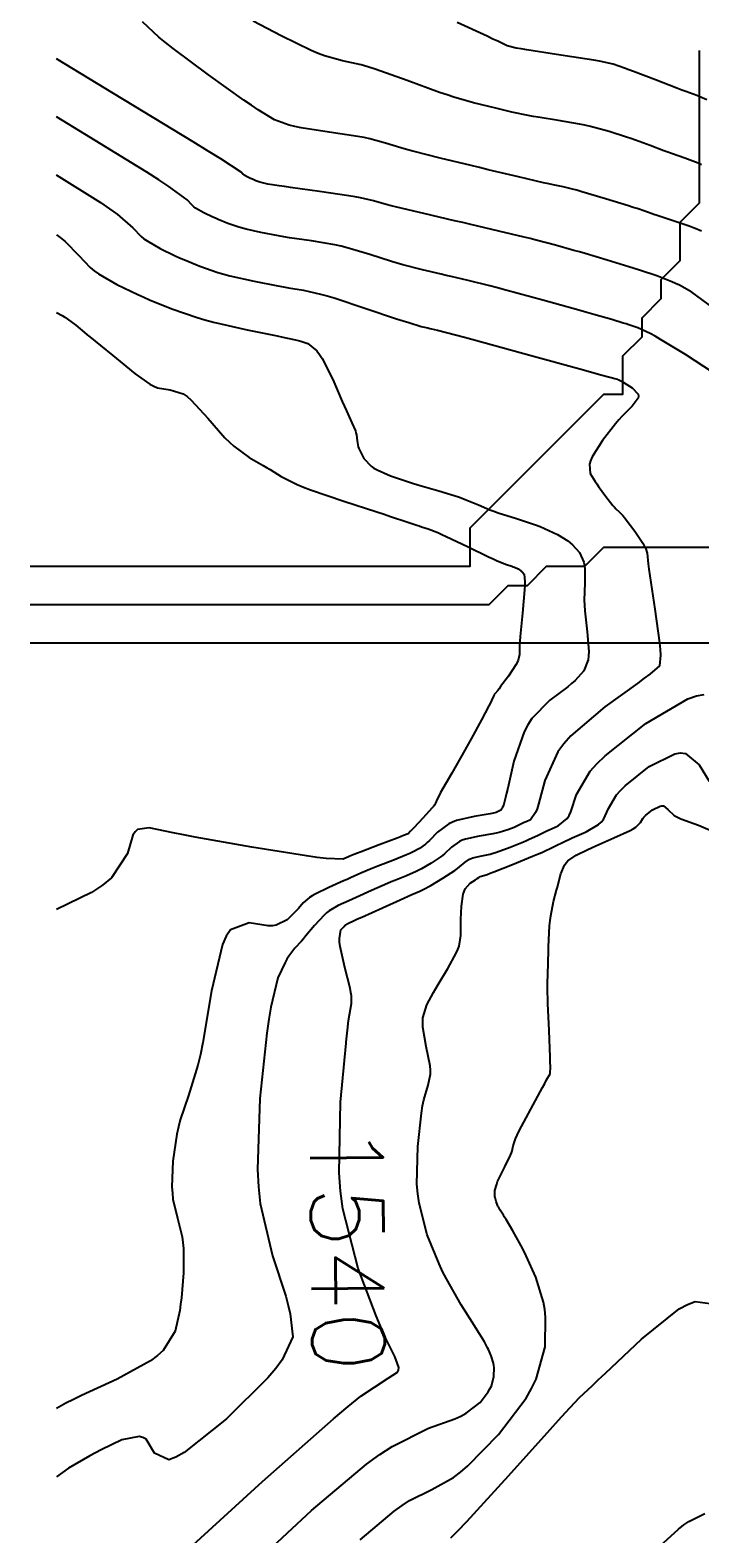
# Model space of a CAD drawing. Header units: metres. Extents: x 837475 to 838479, y 1189012 to 1191015.
# Drawn here: x 837475.1 to 837510.2, y 1190522.4 to 1190601 of the extents above; entities that cross this region are included whole.
import ezdxf

# ---------------------------------------------------------------- set-up
doc = ezdxf.new("R2010")
doc.units = ezdxf.units.M
doc.header["$LTSCALE"] = 0.3
for name, color, linetype in [('COTAS 10', 1, 'Continuous'), ('COTAS INT', 252, 'Continuous'), ('DRENAJE', 5, 'Continuous')]:
    doc.layers.add(name, color=color, linetype=linetype)
doc.styles.get("Standard").update_dxf_attribs({"font": 'simplex.shx'})

msp = doc.modelspace()

# ---------------------------------------------------------------- linework, layer by layer
at = {"layer": 'COTAS 10'}
for points in [[(837510.873, 1190583.091), (837509.409, 1190584.052), (837508.098, 1190584.838), (837507.811, 1190585), (837507.556, 1190585.139), (837506.909, 1190585.441), (837506.436, 1190585.597), (837506.292, 1190585.644), (837506.141, 1190585.691), (837505.545, 1190585.875), (837504.605, 1190586.147), (837504.237, 1190586.251), (837503.823, 1190586.367), (837501.938, 1190586.887), (837500.008, 1190587.409), (837499.565, 1190587.526), (837499.162, 1190587.631), (837498.039, 1190587.912), (837497.148, 1190588.12), (837496.892, 1190588.18), (837496.631, 1190588.241), (837495.654, 1190588.468), (837494.619, 1190588.733), (837494.322, 1190588.818), (837494.02, 1190588.908), (837492.89, 1190589.273), (837491.717, 1190589.625), (837491.388, 1190589.706), (837491.057, 1190589.78), (837489.843, 1190589.99), (837488.691, 1190590.156), (837488.399, 1190590.202), (837488.118, 1190590.249), (837487.2, 1190590.42), (837486.422, 1190590.599), (837486.229, 1190590.651), (837486.046, 1190590.703), (837485.466, 1190590.902), (837484.958, 1190591.113), (837484.821, 1190591.173), (837484.685, 1190591.234), (837484.204, 1190591.462), (837483.783, 1190591.707), (837483.685, 1190591.778), (837483.594, 1190591.851), (837483.332, 1190592.129), (837482.384, 1190592.832), (837481.861, 1190593.174), (837481.225, 1190593.578), (837477.988, 1190595.57), (837476.51378, 1190596.4748)], [(837483.656, 1190521.803), (837487.287, 1190525.115), (837490.997, 1190528.398), (837491.765, 1190529.042), (837492.421, 1190529.571), (837493.855, 1190530.526), (837494.335, 1190530.825), (837494.39, 1190530.94), (837494.411, 1190531.07), (837494.204, 1190531.656), (837493.649, 1190532.775), (837493.451, 1190533.241), (837493.233, 1190533.774), (837492.285, 1190536.261), (837491.49, 1190539.375), (837491.368, 1190540.302), (837491.29, 1190541.258), (837491.363, 1190544.947), (837491.658, 1190548.042), (837491.663, 1190548.096), (837491.728, 1190548.711), (837491.786, 1190549.216), (837491.927, 1190550.112), (837491.93, 1190550.504), (837491.9, 1190550.692), (837491.858, 1190550.913), (837491.592, 1190551.997), (837491.345, 1190553.091), (837491.314, 1190553.319), (837491.299, 1190553.515), (837491.378, 1190553.954), (837491.546, 1190554.145), (837491.586, 1190554.185), (837491.624, 1190554.22), (837491.739, 1190554.299), (837492.078, 1190554.451), (837492.257, 1190554.532), (837492.473, 1190554.629), (837493.561, 1190555.119), (837494.669, 1190555.616), (837494.898, 1190555.717), (837495.093, 1190555.803), (837495.517, 1190555.982), (837495.824, 1190556.134), (837495.946, 1190556.203), (837496.084, 1190556.282), (837496.714, 1190556.665), (837497.339, 1190557.071), (837497.473, 1190557.164), (837497.591, 1190557.25), (837497.878, 1190557.493), (837498.108, 1190557.658), (837498.19, 1190557.695), (837498.28, 1190557.728), (837498.671, 1190557.813), (837499.18, 1190557.921), (837499.344, 1190557.968), (837499.518, 1190558.023), (837500.23, 1190558.282), (837500.923, 1190558.565), (837501.085, 1190558.634), (837501.234, 1190558.699), (837501.664, 1190558.9), (837502.04, 1190559.083), (837502.156, 1190559.137), (837502.276, 1190559.191), (837502.752, 1190559.4), (837503.207, 1190559.783), (837503.315, 1190559.948), (837503.414, 1190560.138), (837503.707, 1190561.039), (837504.409, 1190562.259), (837504.766, 1190562.65), (837505.194, 1190563.065), (837507.33, 1190564.758), (837509.521, 1190566.042), (837509.984, 1190566.199), (837510.386, 1190566.271)]]:
    msp.add_lwpolyline(points, dxfattribs=at)
at = {"layer": 'COTAS INT'}
for points in [[(837510.236, 1190590.497), (837509.916, 1190590.636), (837509.769, 1190590.691), (837509.596, 1190590.753), (837508.759, 1190591.038), (837507.922, 1190591.318), (837507.749, 1190591.376), (837507.602, 1190591.427), (837507.282, 1190591.54), (837506.872, 1190591.676), (837506.667, 1190591.741), (837506.423, 1190591.817), (837505.212, 1190592.191), (837503.98, 1190592.561), (837503.723, 1190592.635), (837503.502, 1190592.696), (837503.007, 1190592.814), (837502.491, 1190592.917), (837502.257, 1190592.969), (837501.984, 1190593.03), (837500.667, 1190593.337), (837499.08, 1190593.713), (837498.636, 1190593.819), (837498.191, 1190593.926), (837496.567, 1190594.316), (837495.135, 1190594.677), (837494.81, 1190594.765), (837494.516, 1190594.848), (837493.715, 1190595.106), (837492.9, 1190595.33), (837492.598, 1190595.391), (837492.263, 1190595.453), (837490.775, 1190595.674), (837489.298, 1190595.906), (837488.97, 1190595.975), (837488.677, 1190596.045), (837487.909, 1190596.313), (837487.051, 1190596.844), (837486.701, 1190597.081), (837486.302, 1190597.356), (837484.456, 1190598.671), (837482.61, 1190600.049), (837482.21, 1190600.363), (837481.86, 1190600.649), (837480.998, 1190601.438)], [(837510.246, 1190593.973), (837510.06, 1190594.055), (837509.376, 1190594.315), (837508.673, 1190594.556), (837508.476, 1190594.627), (837508.278, 1190594.699), (837507.555, 1190594.973), (837506.782, 1190595.259), (837506.553, 1190595.338), (837506.318, 1190595.418), (837505.414, 1190595.707), (837504.432, 1190595.972), (837504.147, 1190596.037), (837503.856, 1190596.098), (837502.761, 1190596.286), (837501.699, 1190596.453), (837501.43, 1190596.501), (837501.171, 1190596.549), (837500.327, 1190596.728), (837499.548, 1190596.913), (837499.112, 1190597.017), (837498.314, 1190597.209), (837497.294, 1190597.505), (837496.934, 1190597.623), (837496.542, 1190597.757), (837494.847, 1190598.372), (837493.165, 1190598.968), (837492.781, 1190599.09), (837492.432, 1190599.193), (837491.465, 1190599.41), (837490.525, 1190599.668), (837490.192, 1190599.796), (837489.827, 1190599.949), (837488.251, 1190600.709), (837486.785, 1190601.475)], [(837510.525, 1190597.358), (837509.993, 1190597.592), (837509.425, 1190597.795), (837509.204, 1190597.877), (837508.955, 1190597.971), (837507.827, 1190598.406), (837506.692, 1190598.841), (837506.439, 1190598.935), (837506.213, 1190599.018), (837505.616, 1190599.222), (837504.905, 1190599.38), (837504.606, 1190599.434), (837504.263, 1190599.492), (837502.658, 1190599.737), (837501.108, 1190599.972), (837500.801, 1190600.024), (837500.547, 1190600.07), (837500.068, 1190600.188), (837499.588, 1190600.424), (837499.332, 1190600.544), (837499.024, 1190600.688), (837497.468, 1190601.406)], [(837510.844, 1190586.483), (837509.742, 1190587.309), (837509.082, 1190587.671), (837508.886, 1190587.765), (837508.683, 1190587.855), (837507.899, 1190588.155), (837507.001, 1190588.451), (837506.726, 1190588.539), (837506.439, 1190588.63), (837505.306, 1190588.979), (837504.157, 1190589.321), (837503.86, 1190589.408), (837503.572, 1190589.491), (837502.608, 1190589.763), (837501.602, 1190590.027), (837501.288, 1190590.107), (837500.958, 1190590.188), (837499.64, 1190590.505), (837498.176, 1190590.847), (837497.755, 1190590.946), (837497.326, 1190591.046), (837495.721, 1190591.419), (837494.313, 1190591.754), (837494.01, 1190591.83), (837493.743, 1190591.899), (837493.091, 1190592.087), (837492.407, 1190592.247), (837492.121, 1190592.298), (837491.793, 1190592.353), (837490.257, 1190592.575), (837488.742, 1190592.781), (837488.427, 1190592.826), (837488.157, 1190592.866), (837487.558, 1190592.963), (837487.277, 1190593.028), (837487.207, 1190593.046), (837487.141, 1190593.065), (837486.932, 1190593.137), (837486.749, 1190593.213), (837486.699, 1190593.235), (837486.65, 1190593.257), (837486.476, 1190593.339), (837486.324, 1190593.428), (837486.289, 1190593.454), (837486.256, 1190593.48), (837486.161, 1190593.58), (837485.093, 1190594.274), (837484.446, 1190594.674), (837483.647, 1190595.165), (837479.495, 1190597.691), (837476.51378, 1190599.50059)], [(837476.48, 1190593.449), (837478.803, 1190591.992), (837479.275, 1190591.673), (837479.675, 1190591.391), (837480.502, 1190590.678), (837480.932, 1190590.223), (837481.08, 1190590.103), (837481.242, 1190589.986), (837481.932, 1190589.585), (837482.72, 1190589.211), (837482.943, 1190589.111), (837483.168, 1190589.012), (837484, 1190588.667), (837484.95, 1190588.341), (837485.251, 1190588.255), (837485.567, 1190588.17), (837486.843, 1190587.877), (837488.079, 1190587.633), (837488.371, 1190587.579), (837488.64, 1190587.53), (837489.428, 1190587.406), (837490.32, 1190587.208), (837490.655, 1190587.114), (837491.027, 1190587.003), (837492.69, 1190586.46), (837494.296, 1190585.917), (837494.634, 1190585.806), (837494.925, 1190585.713), (837495.587, 1190585.518), (837495.936, 1190585.437), (837496.029, 1190585.415), (837496.12, 1190585.393), (837496.438, 1190585.319), (837497.366, 1190585.074), (837497.843, 1190584.946), (837498.414, 1190584.791), (837501.268, 1190584.011), (837504.074, 1190583.242), (837504.615, 1190583.094), (837505.053, 1190582.973), (837505.784, 1190582.771), (837505.843, 1190582.753), (837505.858, 1190582.748), (837505.872, 1190582.744), (837505.919, 1190582.728), (837506.052, 1190582.656), (837506.121, 1190582.615), (837506.204, 1190582.565), (837506.619, 1190582.312), (837506.927, 1190581.975), (837506.942, 1190581.873), (837506.927, 1190581.767), (837506.621, 1190581.354), (837506.076, 1190580.81), (837505.91, 1190580.623), (837505.738, 1190580.419), (837505.062, 1190579.547), (837504.527, 1190578.688), (837504.443, 1190578.492), (837504.388, 1190578.315), (837504.42, 1190577.824), (837504.676, 1190577.413), (837504.761, 1190577.286), (837504.853, 1190577.153), (837505.237, 1190576.624), (837505.603, 1190576.156), (837505.682, 1190576.061), (837505.752, 1190575.981), (837505.928, 1190575.821), (837506.123, 1190575.628), (837506.206, 1190575.528), (837506.301, 1190575.407), (837506.746, 1190574.805), (837507.166, 1190574.183), (837507.244, 1190574.05), (837507.306, 1190573.934), (837507.396, 1190573.659), (837507.447, 1190573.109), (837507.485, 1190572.821), (837507.534, 1190572.473), (837507.797, 1190570.726), (837508.038, 1190568.975), (837508.073, 1190568.625), (837508.093, 1190568.334), (837508.052, 1190567.771), (837507.53, 1190567.33), (837507.249, 1190567.117), (837506.907, 1190566.863), (837505.177, 1190565.617), (837503.407, 1190564.112), (837503.04, 1190563.695), (837502.727, 1190563.278), (837502.039, 1190561.771), (837501.719, 1190560.539), (837501.638, 1190560.295), (837501.559, 1190560.094), (837501.3, 1190559.716), (837501.075, 1190559.618), (837501.018, 1190559.592), (837500.964, 1190559.567), (837500.786, 1190559.48), (837500.583, 1190559.385), (837500.512, 1190559.355), (837500.436, 1190559.322), (837500.109, 1190559.189), (837499.655, 1190559.05), (837499.499, 1190559.015), (837499.329, 1190558.98), (837498.606, 1190558.865), (837497.892, 1190558.709), (837497.727, 1190558.65), (837497.577, 1190558.583), (837497.158, 1190558.281), (837496.799, 1190557.94), (837496.687, 1190557.848), (837496.571, 1190557.757), (837496.107, 1190557.44), (837495.604, 1190557.151), (837495.463, 1190557.079), (837495.322, 1190557.01), (837494.803, 1190556.789), (837494.207, 1190556.55), (837494.015, 1190556.47), (837493.813, 1190556.383), (837492.989, 1190556.019), (837492.176, 1190555.653), (837491.98, 1190555.565), (837491.798, 1190555.484), (837491.245, 1190555.239), (837490.77, 1190554.951), (837490.636, 1190554.843), (837490.501, 1190554.722), (837490.003, 1190554.182), (837489.537, 1190553.625), (837489.422, 1190553.493), (837489.313, 1190553.371), (837488.969, 1190553.01), (837488.649, 1190552.591), (837488.555, 1190552.431), (837488.459, 1190552.253), (837488.09, 1190551.452), (837487.71, 1190549.922), (837487.606, 1190549.284), (837487.503, 1190548.553), (837487.134, 1190545.137), (837487.013, 1190541.43), (837487.066, 1190540.515), (837487.156, 1190539.649), (837487.796, 1190536.924), (837488.498, 1190534.808), (837488.628, 1190534.325), (837488.73, 1190533.888), (837488.867, 1190532.683), (837488.306, 1190531.471), (837487.969, 1190531.029), (837487.553, 1190530.542), (837485.393, 1190528.399), (837483.189, 1190526.635), (837482.745, 1190526.387), (837482.373, 1190526.243), (837481.63, 1190526.59), (837481.202, 1190527.322), (837481.028, 1190527.42), (837480.831, 1190527.473), (837479.919, 1190527.289), (837478.845, 1190526.773), (837478.544, 1190526.616), (837478.242, 1190526.454), (837477.142, 1190525.82), (837476.51378, 1190525.35776)], [(837476.51378, 1190590.30445), (837476.69, 1190590.172), (837476.966, 1190589.949), (837477.672, 1190589.227), (837478.27, 1190588.594), (837478.476, 1190588.428), (837478.701, 1190588.265), (837479.66, 1190587.708), (837480.755, 1190587.189), (837481.065, 1190587.049), (837481.378, 1190586.912), (837482.534, 1190586.432), (837483.855, 1190585.979), (837484.272, 1190585.859), (837484.712, 1190585.741), (837486.485, 1190585.334), (837488.04, 1190585.016), (837488.342, 1190584.955), (837488.589, 1190584.905), (837489.014, 1190584.821), (837489.15, 1190584.785), (837489.214, 1190584.765), (837489.29, 1190584.741), (837489.659, 1190584.617), (837490.127, 1190584.236), (837490.266, 1190584.05), (837490.408, 1190583.83), (837490.951, 1190582.741), (837491.451, 1190581.593), (837491.565, 1190581.334), (837491.67, 1190581.101), (837491.959, 1190580.475), (837492.137, 1190580.051), (837492.17, 1190579.946), (837492.197, 1190579.847), (837492.237, 1190579.533), (837492.288, 1190579.223), (837492.321, 1190579.126), (837492.363, 1190579.024), (837492.586, 1190578.617), (837492.968, 1190578.21), (837493.111, 1190578.108), (837493.27, 1190578.011), (837493.978, 1190577.702), (837494.859, 1190577.411), (837495.127, 1190577.327), (837495.405, 1190577.241), (837496.497, 1190576.914), (837497.523, 1190576.597), (837497.759, 1190576.516), (837497.975, 1190576.439), (837498.584, 1190576.185), (837499.177, 1190575.932), (837499.383, 1190575.855), (837499.608, 1190575.776), (837500.571, 1190575.464), (837501.558, 1190575.136), (837501.797, 1190575.046), (837502.021, 1190574.957), (837502.71, 1190574.636), (837503.246, 1190574.297), (837503.375, 1190574.196), (837503.495, 1190574.091), (837503.857, 1190573.686), (837504.086, 1190573.182), (837504.122, 1190573.015), (837504.147, 1190572.837), (837504.138, 1190572.093), (837504.104, 1190571.203), (837504.114, 1190570.932), (837504.131, 1190570.651), (837504.261, 1190569.546), (837504.347, 1190568.517), (837504.337, 1190568.284), (837504.311, 1190568.074), (837504.095, 1190567.499), (837503.631, 1190567.005), (837503.45, 1190566.844), (837503.245, 1190566.673), (837502.313, 1190565.971), (837501.366, 1190565.014), (837501.152, 1190564.683), (837500.959, 1190564.323), (837500.434, 1190562.784), (837500.113, 1190561.378), (837500.047, 1190561.103), (837499.992, 1190560.876), (837499.88, 1190560.469), (837499.831, 1190560.377), (837499.817, 1190560.35), (837499.802, 1190560.322), (837499.744, 1190560.213), (837499.494, 1190560.094), (837499.358, 1190560.059), (837499.193, 1190560.024), (837498.353, 1190559.891), (837497.434, 1190559.681), (837497.218, 1190559.598), (837497.018, 1190559.503), (837496.437, 1190559.069), (837496.006, 1190558.63), (837495.901, 1190558.532), (837495.803, 1190558.444), (837495.5, 1190558.214), (837495.125, 1190558.02), (837494.981, 1190557.956), (837494.819, 1190557.886), (837494.09, 1190557.596), (837493.32, 1190557.297), (837493.133, 1190557.222), (837492.957, 1190557.15), (837492.417, 1190556.918), (837491.879, 1190556.677), (837491.704, 1190556.599), (837491.517, 1190556.517), (837490.752, 1190556.179), (837490.036, 1190555.831), (837489.882, 1190555.742), (837489.746, 1190555.657), (837489.412, 1190555.376), (837489.156, 1190555.083), (837489.069, 1190554.99), (837488.975, 1190554.892), (837488.576, 1190554.493), (837488.001, 1190554.203), (837487.796, 1190554.173), (837487.571, 1190554.165), (837486.591, 1190554.32), (837485.613, 1190553.958), (837485.388, 1190553.625), (837485.184, 1190553.19), (837484.616, 1190550.779), (837484.165, 1190548.069), (837484.036, 1190547.446), (837483.904, 1190546.879), (837483.409, 1190545.293), (837482.974, 1190544.023), (837482.879, 1190543.654), (837482.796, 1190543.279), (837482.59, 1190541.865), (837482.546, 1190540.519), (837482.565, 1190540.187), (837482.598, 1190539.873), (837482.83, 1190538.883), (837483.075, 1190537.912), (837483.116, 1190537.61), (837483.145, 1190537.292), (837483.153, 1190536.023), (837483.045, 1190534.725), (837483, 1190534.39), (837482.95, 1190534.065), (837482.718, 1190532.978), (837482.087, 1190531.973), (837481.785, 1190531.7), (837481.428, 1190531.429), (837479.682, 1190530.47), (837477.822, 1190529.608), (837477.393, 1190529.399), (837477.002, 1190529.203), (837476.51378, 1190528.93557)], [(837476.51378, 1190586.25168), (837476.801, 1190586.093), (837476.934, 1190586.008), (837477.065, 1190585.921), (837477.514, 1190585.578), (837477.976, 1190585.195), (837478.114, 1190585.081), (837478.257, 1190584.964), (837478.813, 1190584.515), (837479.445, 1190584.002), (837479.636, 1190583.845), (837479.835, 1190583.682), (837480.612, 1190583.04), (837481.395, 1190582.494), (837481.597, 1190582.392), (837481.793, 1190582.311), (837482.449, 1190582.197), (837483.124, 1190581.987), (837483.332, 1190581.846), (837483.55, 1190581.668), (837484.414, 1190580.727), (837485.309, 1190579.696), (837485.546, 1190579.461), (837485.779, 1190579.249), (837486.582, 1190578.668), (837487.311, 1190578.247), (837487.496, 1190578.137), (837487.675, 1190578.029), (837488.261, 1190577.662), (837489.091, 1190577.252), (837489.423, 1190577.118), (837489.799, 1190576.974), (837491.526, 1190576.38), (837493.258, 1190575.817), (837493.638, 1190575.693), (837493.974, 1190575.582), (837494.827, 1190575.297), (837495.346, 1190575.122), (837495.472, 1190575.081), (837495.589, 1190575.043), (837495.948, 1190574.933), (837496.449, 1190574.736), (837496.656, 1190574.643), (837496.894, 1190574.534), (837497.999, 1190574.001), (837499.103, 1190573.468), (837499.34, 1190573.359), (837499.547, 1190573.265), (837500.045, 1190573.065), (837500.322, 1190572.973), (837500.389, 1190572.948), (837500.452, 1190572.923), (837500.645, 1190572.833), (837500.796, 1190572.738), (837500.832, 1190572.71), (837500.865, 1190572.68), (837500.967, 1190572.567), (837501.006, 1190572.181), (837501, 1190571.98), (837500.987, 1190571.739), (837500.88, 1190570.527), (837500.762, 1190569.297), (837500.743, 1190569.044), (837500.729, 1190568.828), (837500.726, 1190568.366), (837500.656, 1190568.06), (837500.6, 1190567.944), (837500.529, 1190567.813), (837500.138, 1190567.228), (837499.733, 1190566.679), (837499.651, 1190566.571), (837499.583, 1190566.483), (837499.449, 1190566.324), (837499.408, 1190566.283), (837499.399, 1190566.269), (837499.391, 1190566.253), (837499.368, 1190566.187), (837499.26, 1190565.95), (837499.199, 1190565.827), (837499.123, 1190565.679), (837498.733, 1190564.936), (837498.202, 1190563.959), (837498.037, 1190563.663), (837497.865, 1190563.357), (837497.176, 1190562.157), (837496.598, 1190561.142), (837496.494, 1190560.952), (837496.415, 1190560.8), (837496.333, 1190560.58), (837496.281, 1190560.485), (837496.22, 1190560.412), (837496.139, 1190560.32), (837495.68, 1190559.817), (837495.2, 1190559.305), (837495.106, 1190559.206), (837495.029, 1190559.125), (837494.894, 1190558.989), (837494.646, 1190558.89), (837494.498, 1190558.832), (837494.317, 1190558.763), (837493.376, 1190558.403), (837492.433, 1190558.044), (837492.25, 1190557.974), (837492.101, 1190557.917), (837491.846, 1190557.818), (837491.771, 1190557.785), (837491.735, 1190557.769), (837491.694, 1190557.751), (837491.493, 1190557.662), (837490.613, 1190557.694), (837490.144, 1190557.752), (837489.577, 1190557.83), (837486.716, 1190558.292), (837483.764, 1190558.811), (837483.14, 1190558.926), (837482.6, 1190559.029), (837481.348, 1190559.299), (837480.747, 1190559.209), (837480.618, 1190559.085), (837480.504, 1190558.918), (837480.224, 1190557.961), (837479.377, 1190556.675), (837478.905, 1190556.302), (837478.33, 1190555.921), (837476.51378, 1190555.03238)], [(837487.059, 1190521.007), (837489.841, 1190523.591), (837492.727, 1190526.02), (837493.415, 1190526.523), (837494.054, 1190526.953), (837495.961, 1190527.898), (837497.343, 1190528.388), (837497.652, 1190528.532), (837497.929, 1190528.68), (837498.661, 1190529.241), (837499.091, 1190529.806), (837499.177, 1190529.956), (837499.249, 1190530.103), (837499.387, 1190530.608), (837499.392, 1190531.07), (837499.38, 1190531.189), (837499.361, 1190531.305), (837499.244, 1190531.692), (837499.093, 1190532.025), (837499.054, 1190532.106), (837499.015, 1190532.182), (837498.884, 1190532.418), (837498.623, 1190532.838), (837498.502, 1190533.031), (837498.36, 1190533.257), (837497.673, 1190534.348), (837496.899, 1190535.704), (837496.701, 1190536.098), (837496.512, 1190536.498), (837495.89, 1190538.008), (837495.467, 1190539.667), (837495.402, 1190540.161), (837495.36, 1190540.67), (837495.399, 1190542.635), (837495.596, 1190544.382), (837495.653, 1190544.754), (837495.712, 1190545.077), (837495.938, 1190545.84), (837496.067, 1190546.42), (837496.065, 1190546.628), (837496.047, 1190546.857), (837495.848, 1190547.854), (837495.665, 1190548.878), (837495.658, 1190549.123), (837495.67, 1190549.353), (837495.867, 1190550.044), (837496.232, 1190550.688), (837496.349, 1190550.888), (837496.473, 1190551.098), (837496.978, 1190551.932), (837497.417, 1190552.741), (837497.499, 1190552.935), (837497.563, 1190553.115), (837497.654, 1190553.658), (837497.645, 1190554.172), (837497.647, 1190554.334), (837497.651, 1190554.505), (837497.681, 1190555.195), (837497.778, 1190555.836), (837497.824, 1190555.975), (837497.879, 1190556.098), (837498.147, 1190556.406), (837498.413, 1190556.574), (837498.466, 1190556.609), (837498.511, 1190556.639), (837498.599, 1190556.705), (837498.639, 1190556.734), (837498.653, 1190556.74), (837498.668, 1190556.746), (837498.736, 1190556.761), (837499.031, 1190556.861), (837499.189, 1190556.921), (837499.381, 1190556.995), (837500.352, 1190557.376), (837501.41, 1190557.808), (837501.658, 1190557.913), (837501.885, 1190558.012), (837502.542, 1190558.319), (837503.117, 1190558.599), (837503.294, 1190558.681), (837503.478, 1190558.765), (837504.204, 1190559.083), (837504.856, 1190559.471), (837504.992, 1190559.6), (837505.109, 1190559.737), (837505.375, 1190560.307), (837505.788, 1190561.025), (837505.998, 1190561.255), (837506.25, 1190561.499), (837507.507, 1190562.495), (837508.838, 1190563.17), (837509.137, 1190563.211), (837509.406, 1190563.189), (837510.127, 1190562.586), (837510.648, 1190561.739)], [(837492.395, 1190522.068), (837494.162, 1190523.555), (837494.583, 1190523.863), (837494.975, 1190524.127), (837496.143, 1190524.705), (837497.27, 1190525.319), (837497.636, 1190525.605), (837498.026, 1190525.941), (837499.629, 1190527.573), (837501.071, 1190529.469), (837501.358, 1190529.971), (837501.598, 1190530.463), (837502.062, 1190532.156), (837502.08, 1190533.705), (837502.038, 1190534.105), (837501.975, 1190534.493), (837501.581, 1190535.792), (837501.076, 1190536.907), (837500.944, 1190537.178), (837500.815, 1190537.434), (837500.376, 1190538.225), (837500.021, 1190538.808), (837499.944, 1190538.933), (837499.877, 1190539.042), (837499.714, 1190539.306), (837499.619, 1190539.472), (837499.595, 1190539.521), (837499.572, 1190539.57), (837499.495, 1190539.755), (837499.443, 1190539.959), (837499.435, 1190540.02), (837499.43, 1190540.082), (837499.435, 1190540.324), (837499.528, 1190540.669), (837499.578, 1190540.797), (837499.639, 1190540.939), (837499.949, 1190541.568), (837500.247, 1190542.175), (837500.301, 1190542.302), (837500.342, 1190542.412), (837500.387, 1190542.661), (837500.506, 1190543.039), (837500.594, 1190543.23), (837500.705, 1190543.458), (837501.306, 1190544.593), (837501.921, 1190545.713), (837502.041, 1190545.933), (837502.141, 1190546.112), (837502.319, 1190546.432), (837502.335, 1190546.817), (837502.331, 1190547.038), (837502.324, 1190547.308), (837502.268, 1190548.694), (837502.207, 1190550.117), (837502.196, 1190550.41), (837502.189, 1190550.659), (837502.184, 1190551.192), (837502.201, 1190551.63), (837502.207, 1190551.819), (837502.214, 1190552.037), (837502.24, 1190553.07), (837502.298, 1190554.177), (837502.324, 1190554.442), (837502.354, 1190554.69), (837502.5, 1190555.436), (837502.663, 1190556.043), (837502.705, 1190556.202), (837502.745, 1190556.358), (837502.877, 1190556.892), (837503.074, 1190557.352), (837503.155, 1190557.462), (837503.248, 1190557.564), (837503.678, 1190557.87), (837504.29, 1190558.164), (837504.496, 1190558.258), (837504.719, 1190558.358), (837505.657, 1190558.766), (837506.504, 1190559.16), (837506.669, 1190559.252), (837506.804, 1190559.336), (837507.043, 1190559.575), (837507.167, 1190559.791), (837507.23, 1190559.86), (837507.306, 1190559.933), (837507.684, 1190560.233), (837508.084, 1190560.436), (837508.174, 1190560.448), (837508.255, 1190560.442), (837508.472, 1190560.26), (837508.816, 1190559.948), (837508.977, 1190559.859), (837509.166, 1190559.769), (837510.089, 1190559.436), (837511.211, 1190558.953)], [(837497.129, 1190522.174), (837497.51, 1190522.554), (837497.96, 1190523.019), (837500.154, 1190525.411), (837502.33, 1190527.832), (837502.768, 1190528.316), (837503.134, 1190528.719), (837503.865, 1190529.501), (837504.523, 1190530.124), (837504.844, 1190530.427), (837505.225, 1190530.786), (837507.102, 1190532.555), (837509.073, 1190534.136), (837509.514, 1190534.378), (837509.909, 1190534.534), (837510.958, 1190534.387)], [(837507.869, 1190521.558), (837509.033, 1190522.62), (837509.318, 1190522.841), (837509.586, 1190523.03), (837510.419, 1190523.448)]]:
    msp.add_lwpolyline(points, dxfattribs=at)
at = {"layer": 'DRENAJE'}
for points in [[(837510.11192, 1190599.95018, 0), (837510.11192, 1190598.95052, 0), (837510.11192, 1190597.95085, 0), (837510.11192, 1190596.95119, 0), (837510.11192, 1190595.95153, 0), (837510.11192, 1190594.95186, 0), (837510.11192, 1190593.9522, 0), (837510.11192, 1190592.95254, 0), (837510.11192, 1190591.95287, 0), (837509.11226, 1190590.95321, 0), (837509.11226, 1190589.95355, 0), (837509.11226, 1190588.95389, 0), (837508.1126, 1190587.95422, 0), (837508.1126, 1190586.95456, 0), (837507.11293, 1190585.9549, 0), (837507.11293, 1190584.95523, 0), (837506.11327, 1190583.95557, 0), (837506.11327, 1190582.95591, 0), (837506.11327, 1190581.95625, 0), (837505.11361, 1190581.95625, 0), (837504.11394, 1190580.95658, 0), (837503.11428, 1190579.95692, 0), (837502.11462, 1190578.95726, 0), (837501.11495, 1190577.95759, 0), (837500.11529, 1190576.95793, 0), (837499.11563, 1190575.95827, 0), (837498.11597, 1190574.95861, 0), (837498.11597, 1190573.95894, 0), (837498.11597, 1190572.95928, 0), (837497.1163, 1190572.95928, 0), (837496.11664, 1190572.95928, 0), (837495.11698, 1190572.95928, 0), (837494.11731, 1190572.95928, 0), (837493.11765, 1190572.95928, 0), (837492.11799, 1190572.95928, 0), (837491.11833, 1190572.95928, 0), (837490.11866, 1190572.95928, 0), (837489.119, 1190572.95928, 0), (837488.11934, 1190572.95928, 0), (837487.11967, 1190572.95928, 0), (837486.12001, 1190572.95928, 0), (837485.12035, 1190572.95928, 0), (837484.12069, 1190572.95928, 0), (837483.12102, 1190572.95928, 0), (837482.12136, 1190572.95928, 0), (837481.1217, 1190572.95928, 0), (837480.12203, 1190572.95928, 0), (837479.12237, 1190572.95928, 0), (837478.12271, 1190572.95928, 0), (837477.12304, 1190572.95928, 0), (837476.12338, 1190572.95928, 0), (837475.12372, 1190572.95928, 0)], [(837511.11158, 1190573.95894, 0), (837510.11192, 1190573.95894, 0), (837509.11226, 1190573.95894, 0), (837508.1126, 1190573.95894, 0), (837507.11293, 1190573.95894, 0), (837506.11327, 1190573.95894, 0), (837505.11361, 1190573.95894, 0), (837504.11394, 1190572.95928, 0), (837503.11428, 1190572.95928, 0), (837502.11462, 1190572.95928, 0), (837501.11495, 1190571.95962, 0), (837500.11529, 1190571.95962, 0), (837499.11563, 1190570.95995, 0), (837498.11597, 1190570.95995, 0), (837497.1163, 1190570.95995, 0), (837496.11664, 1190570.95995, 0), (837495.11698, 1190570.95995, 0), (837494.11731, 1190570.95995, 0), (837493.11765, 1190570.95995, 0), (837492.11799, 1190570.95995, 0), (837491.11833, 1190570.95995, 0), (837490.11866, 1190570.95995, 0), (837489.119, 1190570.95995, 0), (837488.11934, 1190570.95995, 0), (837487.11967, 1190570.95995, 0), (837486.12001, 1190570.95995, 0), (837485.12035, 1190570.95995, 0), (837484.12069, 1190570.95995, 0), (837483.12102, 1190570.95995, 0), (837482.12136, 1190570.95995, 0), (837481.1217, 1190570.95995, 0), (837480.12203, 1190570.95995, 0), (837479.12237, 1190570.95995, 0), (837478.12271, 1190570.95995, 0), (837477.12304, 1190570.95995, 0), (837476.12338, 1190570.95995, 0), (837475.12372, 1190570.95995, 0)], [(837511.11158, 1190568.96063, 0), (837510.11192, 1190568.96063, 0), (837509.11226, 1190568.96063, 0), (837508.1126, 1190568.96063, 0), (837507.11293, 1190568.96063, 0), (837506.11327, 1190568.96063, 0), (837505.11361, 1190568.96063, 0), (837504.11394, 1190568.96063, 0), (837503.11428, 1190568.96063, 0), (837502.11462, 1190568.96063, 0), (837501.11495, 1190568.96063, 0), (837500.11529, 1190568.96063, 0), (837499.11563, 1190568.96063, 0), (837498.11597, 1190568.96063, 0), (837497.1163, 1190568.96063, 0), (837496.11664, 1190568.96063, 0), (837495.11698, 1190568.96063, 0), (837494.11731, 1190568.96063, 0), (837493.11765, 1190568.96063, 0), (837492.11799, 1190568.96063, 0), (837491.11833, 1190568.96063, 0), (837490.11866, 1190568.96063, 0), (837489.119, 1190568.96063, 0), (837488.11934, 1190568.96063, 0), (837487.11967, 1190568.96063, 0), (837486.12001, 1190568.96063, 0), (837485.12035, 1190568.96063, 0), (837484.12069, 1190568.96063, 0), (837483.12102, 1190568.96063, 0), (837482.12136, 1190568.96063, 0), (837481.1217, 1190568.96063, 0), (837480.12203, 1190568.96063, 0), (837479.12237, 1190568.96063, 0), (837478.12271, 1190568.96063, 0), (837477.12304, 1190568.96063, 0), (837476.12338, 1190568.96063, 0), (837475.12372, 1190568.96063, 0)]]:
    msp.add_polyline3d(points, dxfattribs=at)

# ---------------------------------------------------------------- texts
at = {"layer": 'COTAS 10', "insert": (837489.758, 1190543.817), "char_height": 3.799998, "attachment_point": 7, "rotation": 270.5878449}
msp.add_mtext('1540', dxfattribs=at)

doc.saveas('drawing.dxf')
